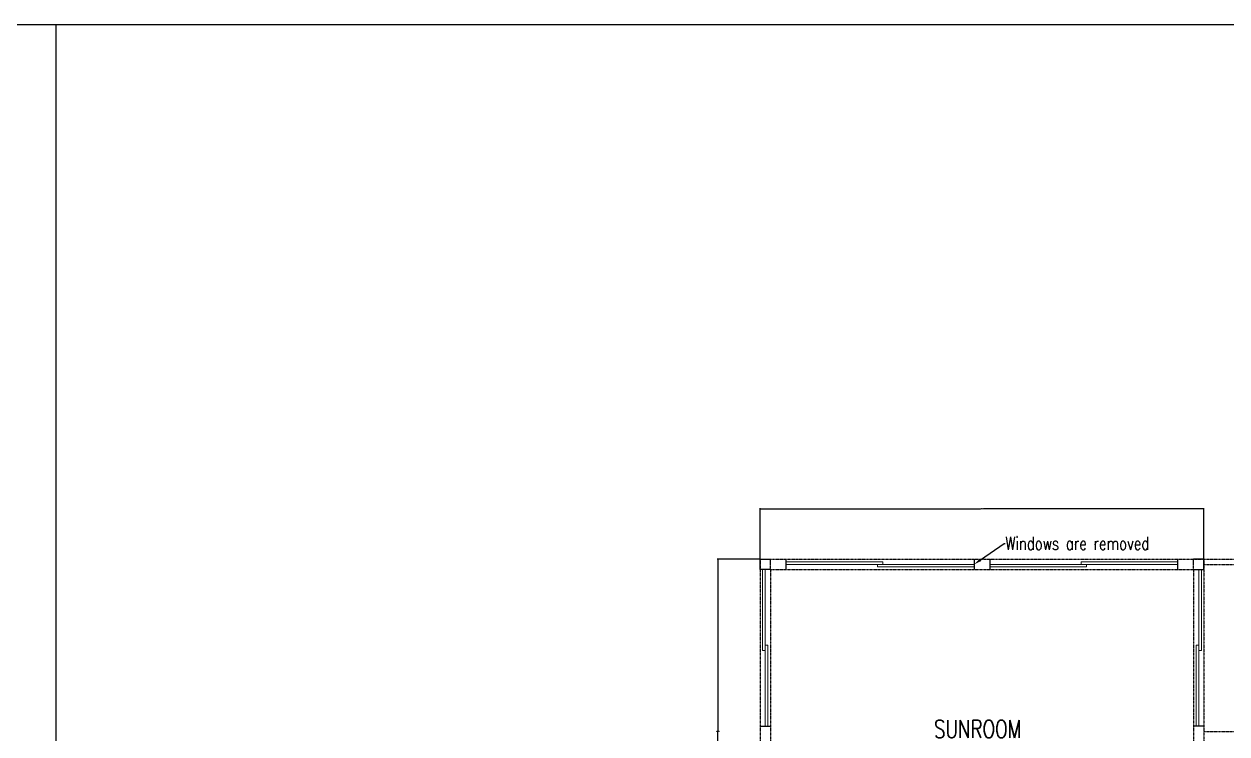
# Model space of a CAD drawing. Header units: inches. Extents: x 26998 to 46838, y -509 to 4343.
# Drawn here: x 31574.7 to 32035.3, y 4019.9 to 4291.9 of the extents above; entities that cross this region are included whole.
import ezdxf
from ezdxf import colors
from ezdxf.entities.mleader import LeaderData, LeaderLine
from ezdxf.math import Vec2, Vec3

# ---------------------------------------------------------------- set-up
doc = ezdxf.new("R2010")
doc.units = ezdxf.units.IN
doc.header["$LTSCALE"] = 0.5
doc.header["$MEASUREMENT"] = 0
doc.linetypes.add('CENTER', pattern=[0.4, 0.25, -0.05, 0.05, -0.05])
doc.linetypes.add('HIDDEN', pattern=[0.375, 0.25, -0.125])
doc.layers.get('Defpoints').update_dxf_attribs({"color": 140})
doc.layers.add('ARWALL', color=7, linetype='HIDDEN')
doc.layers.add('Title Block', color=7, linetype='Continuous')
doc.layers.add('TXT', color=4, linetype='Continuous', lineweight=9)
doc.styles.get("Standard").update_dxf_attribs({"font": 'romans.shx', "width": 0.75})
doc.dimstyles.get("Standard").update_dxf_attribs({"dimtxt": 0.18, "dimasz": 0.18, "dimexe": 0.18, "dimexo": 0.0625, "dimgap": 0.09, "dimtad": 0, "dimtih": 1, "dimtoh": 1, "dimdec": 4, "dimzin": 0, "dimdsep": 46, "dimtxsty": 'Standard', "dimcen": 0.09, "dimadec": 0, "dimazin": 0, "dimtfac": 1, "dimtdec": 4, "dimtofl": 0, "dimtmove": 0, "dimatfit": 3, "dimfxl": 1, "dimtolj": 1, "dimtzin": 0, "dimarcsym": 0})

# ---------------------------------------------------------------- blocks, each defined once
blk = doc.blocks.new('*D1166')
at = {"layer": 'Defpoints', "color": 0, "transparency": 16777216}
for p in [(32026.52, 4106.17), (31856.52, 4086.87), (32026.52, 4086.87)]:
    blk.add_point(p, dxfattribs=at)
at = {"layer": 'Title Block', "color": 0, "lineweight": -2, "transparency": 16777216}
for p, q in [((31856.52, 4086.93), (31856.52, 4106.35)), ((31856.7, 4106.17), (31940.98, 4106.17)), ((32026.34, 4106.17), (31942.07, 4106.17)), ((32026.52, 4086.93), (32026.52, 4106.35))]:
    blk.add_line(p, q, dxfattribs=at)
at = {"layer": 'Title Block', "color": 0, "transparency": 16777216}
for points in [[(31856.7, 4106.2), (31856.7, 4106.14), (31856.52, 4106.17)], [(32026.34, 4106.2), (32026.34, 4106.14), (32026.52, 4106.17)]]:
    blk.add_solid(points, dxfattribs=at)
at = {"layer": 'Title Block', "color": 0, "transparency": 16777216, "insert": (31941.52, 4106.17), "char_height": 0.18, "attachment_point": 5}
blk.add_mtext('\\A1;170.0000', dxfattribs=at)
blk = doc.blocks.new('*D1167')
at = {"layer": 'Defpoints', "color": 0, "transparency": 16777216}
for p in [(31856.52, 4086.87), (31840.32, 3954.87), (31856.52, 3954.87)]:
    blk.add_point(p, dxfattribs=at)
at = {"layer": 'Title Block', "color": 0, "lineweight": -2, "transparency": 16777216}
for p, q in [((31856.46, 4086.87), (31840.14, 4086.87)), ((31840.32, 4086.69), (31840.32, 4021.05)), ((31840.32, 3955.05), (31840.32, 4020.69)), ((31856.46, 3954.87), (31840.14, 3954.87))]:
    blk.add_line(p, q, dxfattribs=at)
at = {"layer": 'Title Block', "color": 0, "transparency": 16777216}
for points in [[(31840.29, 4086.69), (31840.35, 4086.69), (31840.32, 4086.87)], [(31840.29, 3955.05), (31840.35, 3955.05), (31840.32, 3954.87)]]:
    blk.add_solid(points, dxfattribs=at)
at = {"layer": 'Title Block', "color": 0, "transparency": 16777216, "insert": (31840.32, 4020.87), "char_height": 0.18, "attachment_point": 5}
blk.add_mtext('\\A1;132.0000', dxfattribs=at)

msp = doc.modelspace()

# ---------------------------------------------------------------- linework, layer by layer
msp.add_lwpolyline([(30839.3128283, 4291.6919129, 0.5, 0.5, 0), (32334.372063, 4291.6919129, 0, 0, 0), (32334.372063, 3165.2426914, 0.5, 0.5, 0), (30839.3128283, 3165.2426914, 0.5, 0.5, 0)], format="xyseb")
at = {"layer": 'ARWALL', "color": 1, "ltscale": 0.05}
for p, q in [((31856.5218999, 4086.8657314), (32026.5218999, 4086.8657314)), ((31856.5218999, 4086.8657314), (31856.5218999, 3954.8657314)), ((32026.5218999, 4086.8657314), (32026.5218999, 3954.8657314)), ((32026.5218999, 4086.8657314), (32084.5218999, 4086.8657314)), ((31860.5218999, 4082.8657314), (32022.5218999, 4082.8657314)), ((31860.5218999, 4082.8657314), (31860.5218999, 3954.8657314)), ((32022.5218999, 4082.8657314), (32022.5218999, 3954.8657314)), ((32026.5218999, 4084.8657314), (32084.5218999, 4084.8657314)), ((32026.5218999, 4020.8657314), (32062.5218999, 4020.8657314))]:
    msp.add_line(p, q, dxfattribs=at)
at = {"layer": 'Title Block'}
for p, q in [((31586.8424456, 4291.6919129), (31586.8424456, 3165.2426914)), ((31856.5218999, 4082.8657314), (31856.5218999, 4086.8657314)), ((31856.5218999, 4086.8657314), (31860.5218999, 4086.8657314)), ((31866.5218999, 4082.8657314), (31866.5218999, 4086.8657314)), ((31866.5218999, 4082.8657314), (31866.5218999, 4086.8657314)), ((31938.5218999, 4086.8657314), (31938.5218999, 4082.8657314)), ((31944.5218999, 4086.8657314), (31944.5218999, 4082.8657314)), ((31944.5218999, 4086.8657314), (31944.5218999, 4082.8657314)), ((32016.5218999, 4082.8657314), (32016.5218999, 4086.8657314)), ((32016.5218999, 4082.8657314), (32016.5218999, 4086.8657314)), ((32026.5218999, 4086.8657314), (32022.5218999, 4086.8657314)), ((32026.5218999, 4082.8657314), (32026.5218999, 4086.8657314)), ((32022.5218999, 4082.8657314), (32026.5218999, 4082.8657314)), ((31856.5218999, 4022.8657314), (31860.5218999, 4022.8657314)), ((32026.5218999, 4022.8657314), (32022.5218999, 4022.8657314))]:
    msp.add_line(p, q, dxfattribs=at)
at = {"layer": 'Title Block', "color": 1, "linetype": 'CENTER'}
for p, q in [((31860.5218999, 4082.8657314), (31860.5218999, 4086.8657314)), ((32022.5218999, 4082.8657314), (32022.5218999, 4086.8657314)), ((31860.5218999, 4082.8657314), (31856.5218999, 4082.8657314)), ((32022.5218999, 4082.8657314), (32026.5218999, 4082.8657314))]:
    msp.add_line(p, q, dxfattribs=at)
at = {"layer": 'TXT'}
for p, q in [((31857.5218999, 4051.8657314), (31857.5218999, 4082.8657314)), ((31858.5218999, 4022.8657314), (31858.5218999, 4082.8657314)), ((31903.5218999, 4085.8657314), (31866.5218999, 4085.8657314)), ((31938.5218999, 4084.8657314), (31866.5218999, 4084.8657314)), ((31901.5218999, 4084.8657314), (31901.5218999, 4083.8657314)), ((31938.5218999, 4083.8657314), (31901.5218999, 4083.8657314)), ((31903.5218999, 4085.8657314), (31903.5218999, 4084.8657314)), ((31944.5218999, 4084.8657314), (32016.5218999, 4084.8657314)), ((31944.5218999, 4083.8657314), (31981.5218999, 4083.8657314)), ((31979.5218999, 4085.8657314), (32016.5218999, 4085.8657314)), ((31979.5218999, 4085.8657314), (31979.5218999, 4084.8657314)), ((31981.5218999, 4084.8657314), (31981.5218999, 4083.8657314)), ((32024.5218999, 4022.8657314), (32024.5218999, 4082.8657314)), ((32025.5218999, 4051.8657314), (32025.5218999, 4082.8657314)), ((31858.5218999, 4053.8657314), (31859.5218999, 4053.8657314)), ((31859.5218999, 4022.8657314), (31859.5218999, 4053.8657314)), ((32023.5218999, 4022.8657314), (32023.5218999, 4053.8657314)), ((32024.5218999, 4053.8657314), (32023.5218999, 4053.8657314)), ((31857.5218999, 4051.8657314), (31858.5218999, 4051.8657314)), ((32025.5218999, 4051.8657314), (32024.5218999, 4051.8657314))]:
    msp.add_line(p, q, dxfattribs=at)

# ---------------------------------------------------------------- texts
at = {"insert": (31923.144033, 4025.1657314), "char_height": 6.8007744, "width": 110.476910075, "attachment_point": 1}
msp.add_mtext('\\A1;SUNROOM', dxfattribs=at)

# ---------------------------------------------------------------- dimensions: what is measured, and where the dimension line sits
at = {"layer": 'Title Block'}
dim = msp.add_linear_dim(base=(32026.5218999, 4106.1657314), p1=(31856.5218999, 4086.8657314), p2=(32026.5218999, 4086.8657314), dimstyle='Standard', dxfattribs=at)
dim.commit()
dim.dimension.update_dxf_attribs({"geometry": '*D1166', "text_midpoint": (31941.5218999, 4106.1657314)})
dim = msp.add_linear_dim(base=(31840.3218999, 3954.8657314), p1=(31856.5218999, 4086.8657314), p2=(31856.5218999, 3954.8657314), angle=90, dimstyle='Standard', dxfattribs=at)
dim.commit()
dim.dimension.update_dxf_attribs({"geometry": '*D1167', "text_midpoint": (31840.3218999, 4020.8657314)})

# ---------------------------------------------------------------- leaders
ml = msp.add_multileader_mtext('Standard')
ml.set_content('Windows are removed', color=256)
ml.set_leader_properties()
ml.build(insert=Vec2(0, 0))
ml.multileader.update_dxf_attribs({"dogleg_length": 0.36, "arrow_head_size": 3})
ctx = ml.context
ctx.base_point, ctx.char_height, ctx.arrow_head_size, ctx.landing_gap_size, ctx.plane_origin = Vec3(31950.3818435, 4092.865746), 5, 3, 0.09, Vec3(31938.5218435, 4084.865746)
notes = []
notes.append((ctx, [(0, (1, 1, 0), (31950.0218435, 4092.865746), (1, 0), 0.36, [(0, [(31938.5218435, 4084.865746)], 0, [])])]))
ctx.mtext.insert, ctx.mtext.flow_direction = Vec3(31950.4718435, 4095.4066737), 5
for ctx, leaders in notes:
    for number, flags, end, landing, length, lines in leaders:
        leader = LeaderData()
        leader.index, (leader.has_last_leader_line, leader.has_dogleg_vector, leader.attachment_direction) = number, flags
        leader.last_leader_point, leader.dogleg_vector, leader.dogleg_length = Vec3(end), Vec3(landing), length
        for number, points, colour, breaks in lines:
            line = LeaderLine()
            line.index, line.vertices, line.color, line.breaks = number, Vec3.list(points), colors.encode_raw_color(colour), breaks
            leader.lines.append(line)
        ctx.leaders.append(leader)

doc.saveas('drawing.dxf')
